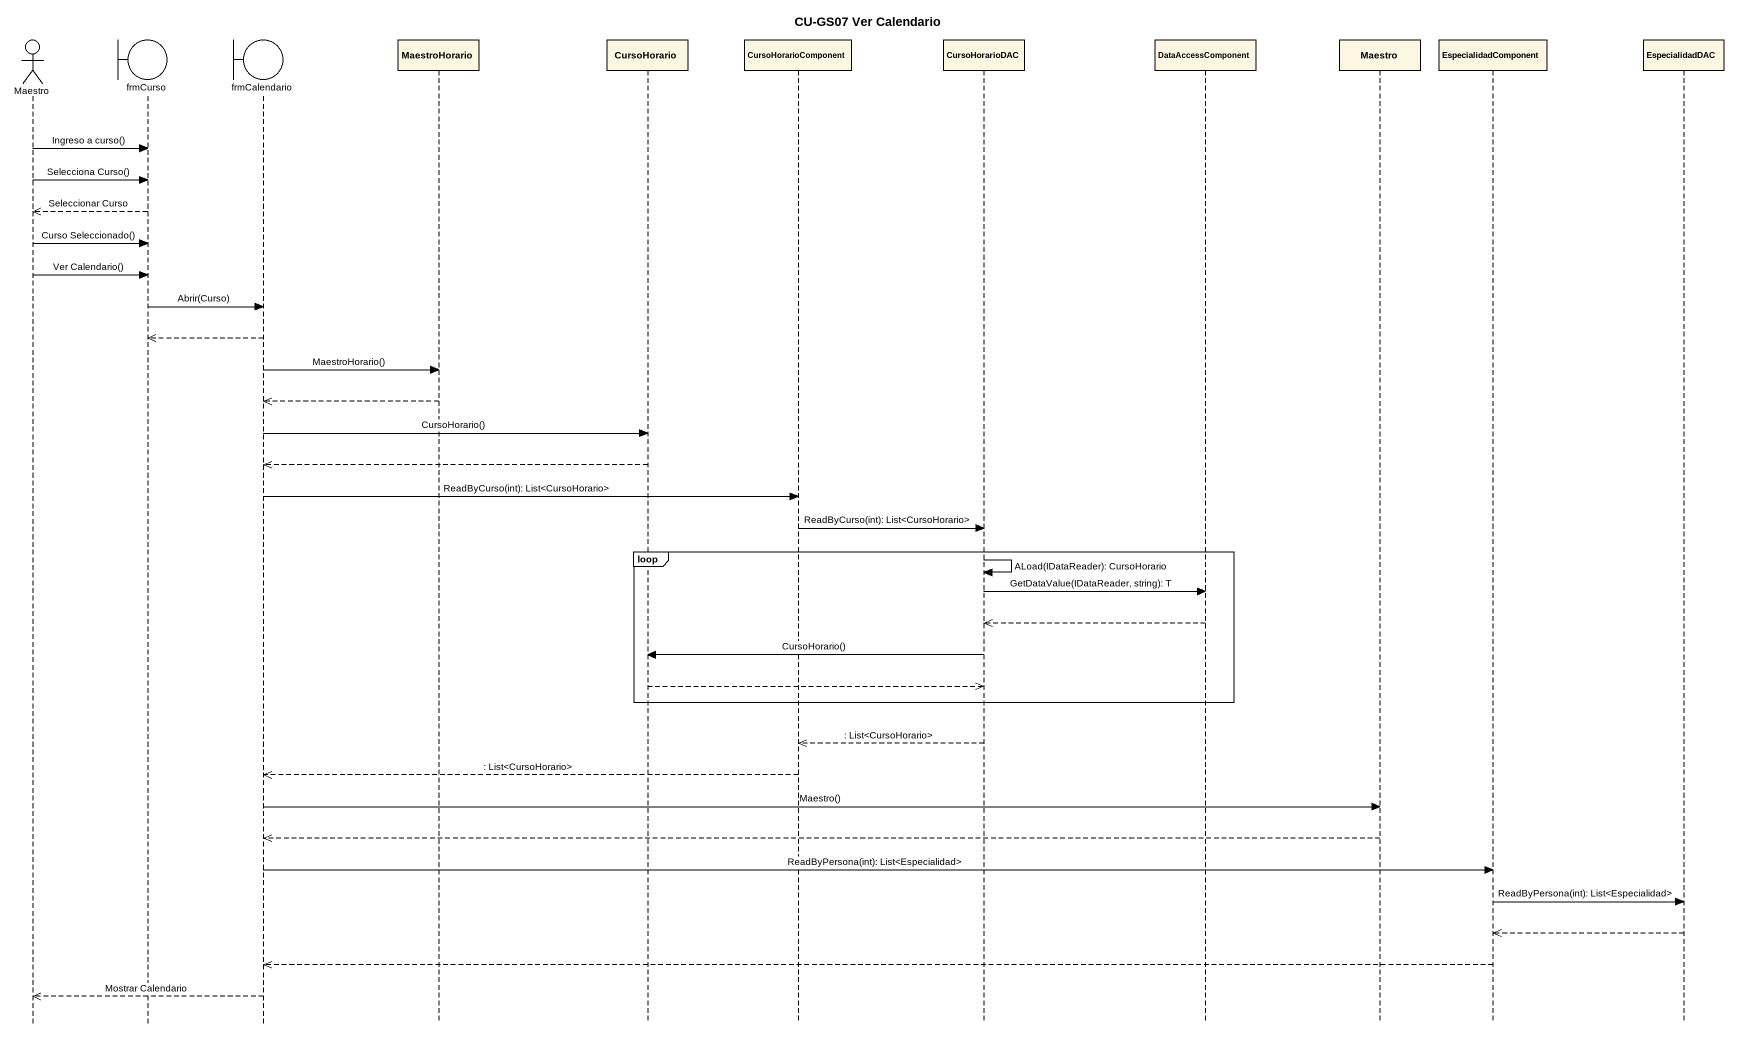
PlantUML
@startuml
title CU-GS07 Ver Calendario
hide footbox
actor Maestro
boundary frmCurso
boundary frmCalendario
participant MaestroHorario
participant CursoHorario
participant CursoHorarioComponent
participant CursoHorarioDAC
participant DataAccessComponent
participant "Maestro" as Maestro_2
participant EspecialidadComponent
participant EspecialidadDAC

Maestro -> frmCurso : Ingreso a curso()
Maestro -> frmCurso : Selecciona Curso()
frmCurso -->> Maestro : Seleccionar Curso
Maestro -> frmCurso : Curso Seleccionado()
Maestro -> frmCurso : Ver Calendario()
frmCurso -> frmCalendario : Abrir(Curso)
frmCalendario -->> frmCurso
frmCalendario -> MaestroHorario : MaestroHorario()
MaestroHorario -->> frmCalendario
frmCalendario -> CursoHorario : CursoHorario()
CursoHorario -->> frmCalendario
frmCalendario -> CursoHorarioComponent : ReadByCurso(int): List<CursoHorario>
CursoHorarioComponent -> CursoHorarioDAC : ReadByCurso(int): List<CursoHorario>
loop
  CursoHorarioDAC -> CursoHorarioDAC : ALoad(IDataReader): CursoHorario
  CursoHorarioDAC -> DataAccessComponent : GetDataValue(IDataReader, string): T
  DataAccessComponent -->> CursoHorarioDAC
  CursoHorarioDAC -> CursoHorario : CursoHorario()
  CursoHorario -->> CursoHorarioDAC
end
CursoHorarioDAC -->> CursoHorarioComponent : : List<CursoHorario>
CursoHorarioComponent -->> frmCalendario : : List<CursoHorario>
frmCalendario -> Maestro_2 : Maestro()
Maestro_2 -->> frmCalendario
frmCalendario -> EspecialidadComponent : ReadByPersona(int): List<Especialidad>
EspecialidadComponent -> EspecialidadDAC : ReadByPersona(int): List<Especialidad>
EspecialidadDAC -->> EspecialidadComponent
EspecialidadComponent -->> frmCalendario
frmCalendario -->> Maestro : Mostrar Calendario
@enduml
